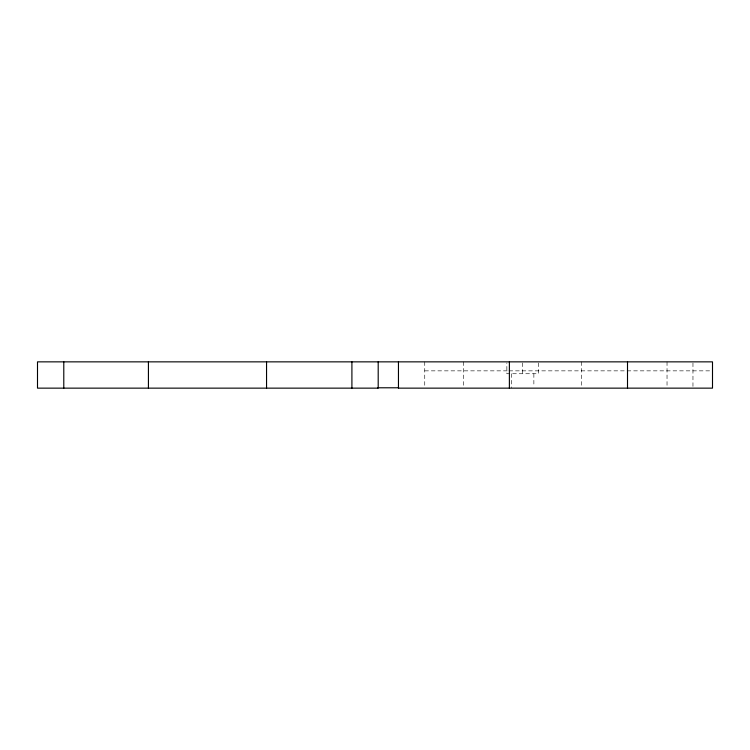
<?xml version="1.0" encoding="UTF-8"?>
<svg xmlns="http://www.w3.org/2000/svg" width="750" height="750" viewBox="0 0 750 750"><rect width="100%" height="100%" fill="white"/><g stroke="black" fill="none" stroke-linecap="round" stroke-linejoin="round"><path stroke-width="0.56" stroke-dasharray="3.75 2.81" d="M424.744 370.856L507.797 370.856M508.969 370.856L625.941 370.856M627.112 370.856L710.156 370.856M692.962 362.981L692.962 386.653M667.031 361.856L667.031 386.653M581.681 361.856L581.681 386.653M538.369 362.934L538.369 373.744L506.859 373.744L506.859 362.934M533.869 373.744L533.869 386.616M522.609 362.934L522.609 373.744M511.359 373.744L511.359 387.787M463.547 361.856L463.547 386.653M424.744 361.856L424.744 387"/><path stroke-width="1.12" d="M377.494 387.787L398.625 387.787M627.506 361.856L627.506 388.144M509.381 361.856L509.381 388.144M398.456 361.856L398.456 388.144L712.5 388.144L712.5 361.856L37.5 361.856L37.5 388.144L378.197 388.144L378.197 361.856M351.909 361.856L351.909 388.144M266.55 361.856L266.55 388.144M148.425 361.856L148.425 388.144M63.788 361.856L63.788 388.144"/></g></svg>
